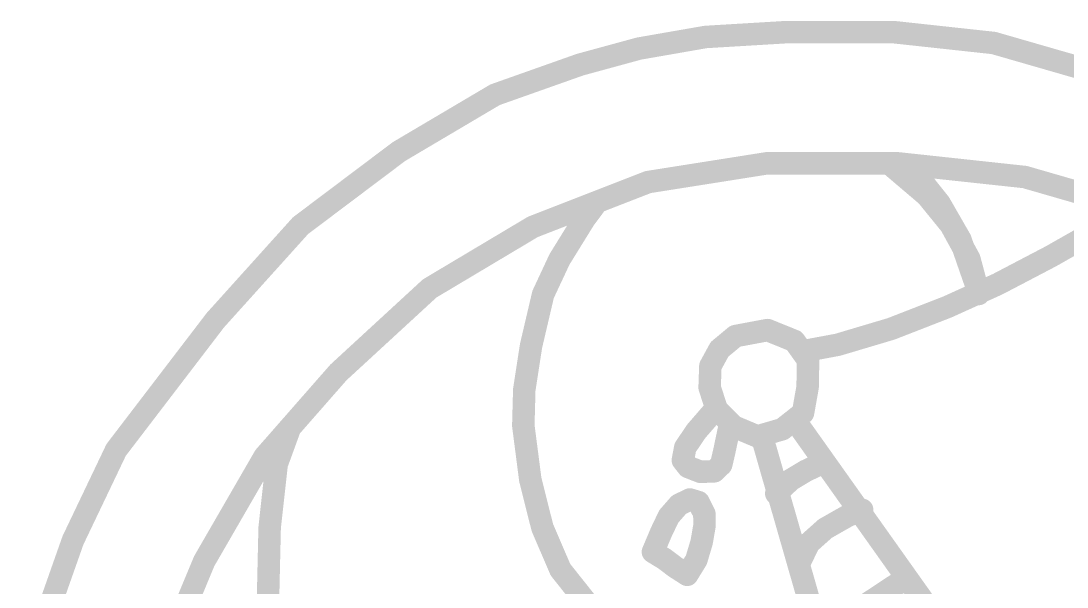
# Model space of a CAD drawing. Extents: x 28 to 177, y 60 to 80.
# Drawn here: x 101.998 to 105.544, y 66.26 to 68.178 of the extents above; entities that cross this region are included whole.
import ezdxf

# ---------------------------------------------------------------- set-up
doc = ezdxf.new("R2010")
doc.units = 0
doc.header["$MEASUREMENT"] = 0
doc.layers.add('MECHANICAL4', color=56, linetype='CONTINUOUS')

msp = doc.modelspace()

# ---------------------------------------------------------------- linework, layer by layer
at = {"layer": 'MECHANICAL4', "const_width": 0.0762}
for points in [[(104.09395, 68.083994), (104.31893, 68.123123)], [(104.31893, 68.123123), (104.590545, 68.139417)], [(104.590545, 68.139417), (104.95788, 68.139417)], [(104.95788, 68.139417), (105.295763, 68.102739)], [(105.295763, 68.102739), (105.759644, 67.969046)], [(103.893506, 68.029371), (104.09395, 68.083994)], [(103.605533, 67.927466), (103.893506, 68.029371)], [(103.279918, 67.735074), (103.605533, 67.927466)], [(102.946124, 67.483982), (103.279918, 67.735074)], [(104.124214, 67.631544), (104.526728, 67.695133)], [(104.526728, 67.695133), (104.970148, 67.695133)], [(104.940697, 67.695133), (105.069145, 67.585887)], [(104.970148, 67.695133), (105.4013, 67.648663)], [(103.733968, 67.479906), (104.124214, 67.631544)], [(105.033966, 67.657629), (105.112502, 67.558989)], [(105.4013, 67.648663), (105.762908, 67.544307)], [(105.069145, 67.585887), (105.150145, 67.486433)], [(105.112502, 67.558989), (105.18286, 67.4367)], [(103.908238, 67.506004), (103.940966, 67.550022)], [(102.657326, 67.163612), (102.946124, 67.483982)], [(103.823973, 67.36986), (103.908238, 67.506004)], [(105.150145, 67.486433), (105.213137, 67.371486)], [(103.383817, 67.271219), (103.733968, 67.479906)], [(105.488842, 67.379639), (105.625468, 67.457084)], [(105.18286, 67.4367), (105.244227, 67.259802)], [(105.30967, 67.285888), (105.488842, 67.379639)], [(103.768334, 67.250836), (103.823973, 67.36986)], [(105.213137, 67.371486), (105.24504, 67.252461)], [(103.074572, 66.986701), (103.383817, 67.271219)], [(105.13869, 67.208443), (105.30967, 67.285888)], [(103.727428, 67.076376), (103.768334, 67.250836)], [(104.948063, 67.134262), (105.13869, 67.208443)], [(102.321081, 66.724205), (102.657326, 67.163612)], [(104.420378, 67.109802), (104.529191, 67.130186)], [(104.529191, 67.130186), (104.619996, 67.093495)], [(104.767266, 67.080453), (104.948063, 67.134262)], [(104.366377, 67.064971), (104.420378, 67.109802)], [(104.619996, 67.093495), (104.666631, 67.028281)], [(103.704517, 66.928014), (103.727428, 67.076376)], [(104.335288, 67.007897), (104.366377, 67.064971)], [(104.653537, 67.059256), (104.767266, 67.080453)], [(104.664993, 66.936981), (104.666631, 67.028281)], [(102.824229, 66.701383), (103.074572, 66.986701)], [(104.332837, 66.935342), (104.335288, 67.007897)], [(103.701253, 66.806539), (103.704517, 66.928014)], [(104.332837, 66.935342), (104.357386, 66.860349)], [(104.649448, 66.849744), (104.664993, 66.936981)], [(104.287841, 66.787794), (104.349194, 66.858711)], [(104.357386, 66.860349), (104.415476, 66.803288)], [(104.57909, 66.794309), (104.649448, 66.849744)], [(104.390927, 66.759257), (104.401556, 66.80899)], [(104.629001, 66.814692), (105.497846, 65.591873)], [(102.865136, 66.675297), (102.908494, 66.794309)], [(103.701253, 66.806539), (103.724977, 66.623113)], [(104.250211, 66.732358), (104.287841, 66.787794)], [(104.415476, 66.803288), (104.494825, 66.769861)], [(104.494825, 66.769861), (104.57909, 66.794309)], [(104.382748, 66.720128), (104.390927, 66.759257)], [(104.512008, 66.762521), (105.0806, 64.783988)], [(102.174637, 66.41769), (102.321081, 66.724205)], [(104.242032, 66.689153), (104.250211, 66.732358)], [(104.372105, 66.674472), (104.382748, 66.720128)], [(102.619696, 66.347574), (102.824229, 66.701383)], [(102.8414, 66.460896), (102.865136, 66.675297)], [(104.242032, 66.689153), (104.260028, 66.666331)], [(104.260028, 66.666331), (104.301747, 66.650024)], [(104.348382, 66.65165), (104.372105, 66.674472)], [(104.657627, 66.652463), (104.715716, 66.680999)], [(104.301747, 66.650024), (104.348382, 66.65165)], [(104.608541, 66.623113), (104.657627, 66.652463)], [(103.724977, 66.623113), (103.765883, 66.460896)], [(104.558643, 66.576656), (104.608541, 66.623113)], [(104.194572, 66.499212), (104.228938, 66.53834)], [(104.228938, 66.53834), (104.265755, 66.556273)], [(104.265755, 66.556273), (104.295207, 66.547307)], [(104.295207, 66.547307), (104.314841, 66.508178)], [(104.16921, 66.446215), (104.194572, 66.499212)], [(104.314841, 66.508178), (104.315654, 66.469049)], [(104.724721, 66.457632), (104.800806, 66.500837)], [(104.800806, 66.500837), (104.849892, 66.521221)], [(102.835672, 66.210617), (102.8414, 66.460896)], [(103.765883, 66.460896), (103.827237, 66.318224)], [(104.305837, 66.411975), (104.315654, 66.469049)], [(104.669082, 66.407899), (104.724721, 66.457632)], [(104.140584, 66.378562), (104.16921, 66.446215)], [(102.036372, 66.025565), (102.174637, 66.41769)], [(104.287841, 66.35165), (104.305837, 66.411975)], [(104.63718, 66.341059), (104.669082, 66.407899)], [(102.491248, 66.039421), (102.619696, 66.347574)], [(104.140584, 66.378562), (104.180665, 66.354101)], [(104.180665, 66.354101), (104.215032, 66.328016)], [(104.256751, 66.301104), (104.287841, 66.35165)], [(103.827237, 66.318224), (103.914778, 66.208178)], [(104.215032, 66.328016), (104.256751, 66.301104)], [(104.95788, 66.262788), (104.998787, 66.288874)], [(104.870339, 66.204915), (104.95788, 66.262788)]]:
    msp.add_lwpolyline(points, dxfattribs=at)
at = {"layer": 'MECHANICAL4'}
for points, const_width in [([(104.29988, 68.123123, 1), (104.33798, 68.123123, 1)], 0.0381), ([(104.29988, 68.123123, 1), (104.33798, 68.123123, 1)], 0.0381), ([(104.29988, 68.123123, 1), (104.33798, 68.123123, 1)], 0.0381), ([(104.29988, 68.123123, 1), (104.33798, 68.123123, 1)], 0.0381), ([(104.571495, 68.139417, 1), (104.609595, 68.139417, 1)], 0.0381), ([(104.571495, 68.139417, 1), (104.609595, 68.139417, 1)], 0.0381), ([(104.571495, 68.139417, 1), (104.609595, 68.139417, 1)], 0.0381), ([(104.571495, 68.139417, 1), (104.609595, 68.139417, 1)], 0.0381), ([(104.93883, 68.139417, 1), (104.97693, 68.139417, 1)], 0.0381), ([(104.93883, 68.139417, 1), (104.97693, 68.139417, 1)], 0.0381), ([(104.93883, 68.139417, 1), (104.97693, 68.139417, 1)], 0.0381), ([(104.93883, 68.139417, 1), (104.97693, 68.139417, 1)], 0.0381), ([(105.276713, 68.102739, 1), (105.314813, 68.102739, 1)], 0.0381), ([(105.276713, 68.102739, 1), (105.314813, 68.102739, 1)], 0.0381), ([(105.276713, 68.102739, 1), (105.314813, 68.102739, 1)], 0.0381), ([(105.276713, 68.102739, 1), (105.314813, 68.102739, 1)], 0.0381), ([(104.074897, 68.083986, 1), (104.113002, 68.083986, 1)], 0.038108), ([(104.074897, 68.083986, 1), (104.113002, 68.083986, 1)], 0.038108), ([(104.0749, 68.083994, 1), (104.113, 68.083994, 1)], 0.0381), ([(104.0749, 68.083994, 1), (104.113, 68.083994, 1)], 0.0381), ([(103.874456, 68.029371, 1), (103.912556, 68.029371, 1)], 0.0381), ([(103.874456, 68.029371, 1), (103.912556, 68.029371, 1)], 0.0381), ([(103.874456, 68.029371, 1), (103.912556, 68.029371, 1)], 0.0381), ([(103.874456, 68.029371, 1), (103.912556, 68.029371, 1)], 0.0381), ([(103.586483, 67.927466, 1), (103.624583, 67.927466, 1)], 0.0381), ([(103.586483, 67.927466, 1), (103.624583, 67.927466, 1)], 0.0381), ([(103.586483, 67.927466, 1), (103.624583, 67.927466, 1)], 0.0381), ([(103.586483, 67.927466, 1), (103.624583, 67.927466, 1)], 0.0381), ([(103.260868, 67.735074, 1), (103.298968, 67.735074, 1)], 0.0381), ([(103.260868, 67.735074, 1), (103.298968, 67.735074, 1)], 0.0381), ([(103.260868, 67.735074, 1), (103.298968, 67.735074, 1)], 0.0381), ([(103.260868, 67.735074, 1), (103.298968, 67.735074, 1)], 0.0381), ([(104.507678, 67.695133, 1), (104.545778, 67.695133, 1)], 0.0381), ([(104.507678, 67.695133, 1), (104.545778, 67.695133, 1)], 0.0381), ([(104.507678, 67.695133, 1), (104.545778, 67.695133, 1)], 0.0381), ([(104.507678, 67.695133, 1), (104.545778, 67.695133, 1)], 0.0381), ([(104.921647, 67.695133, 1), (104.959747, 67.695133, 1)], 0.0381), ([(104.921647, 67.695133, 1), (104.959747, 67.695133, 1)], 0.0381), ([(104.951098, 67.695133, 1), (104.989198, 67.695133, 1)], 0.0381), ([(104.951098, 67.695133, 1), (104.989198, 67.695133, 1)], 0.0381), ([(104.951098, 67.695133, 1), (104.989198, 67.695133, 1)], 0.0381), ([(104.951098, 67.695133, 1), (104.989198, 67.695133, 1)], 0.0381), ([(104.105164, 67.631544, 1), (104.143264, 67.631544, 1)], 0.0381), ([(104.105164, 67.631544, 1), (104.143264, 67.631544, 1)], 0.0381), ([(104.105164, 67.631544, 1), (104.143264, 67.631544, 1)], 0.0381), ([(104.105164, 67.631544, 1), (104.143264, 67.631544, 1)], 0.0381), ([(105.014916, 67.657629, 1), (105.053016, 67.657629, 1)], 0.0381), ([(105.014916, 67.657629, 1), (105.053016, 67.657629, 1)], 0.0381), ([(105.38225, 67.648663, 1), (105.42035, 67.648663, 1)], 0.0381), ([(105.38225, 67.648663, 1), (105.42035, 67.648663, 1)], 0.0381), ([(105.38225, 67.648663, 1), (105.42035, 67.648663, 1)], 0.0381), ([(105.38225, 67.648663, 1), (105.42035, 67.648663, 1)], 0.0381), ([(105.050095, 67.585887, 1), (105.088195, 67.585887, 1)], 0.0381), ([(105.050095, 67.585887, 1), (105.088195, 67.585887, 1)], 0.0381), ([(105.050095, 67.585887, 1), (105.088195, 67.585887, 1)], 0.0381), ([(105.050095, 67.585887, 1), (105.088195, 67.585887, 1)], 0.0381), ([(105.093452, 67.558989, 1), (105.131552, 67.558989, 1)], 0.0381), ([(105.093452, 67.558989, 1), (105.131552, 67.558989, 1)], 0.0381), ([(105.093452, 67.558989, 1), (105.131552, 67.558989, 1)], 0.0381), ([(105.093452, 67.558989, 1), (105.131552, 67.558989, 1)], 0.0381), ([(103.921916, 67.550022, 1), (103.960016, 67.550022, 1)], 0.0381), ([(103.921916, 67.550022, 1), (103.960016, 67.550022, 1)], 0.0381), ([(102.927074, 67.483995, 1), (102.965174, 67.483995, 1)], 0.0381), ([(102.927074, 67.483995, 1), (102.965174, 67.483995, 1)], 0.0381), ([(102.927074, 67.483982, 1), (102.965174, 67.483982, 1)], 0.0381), ([(102.927074, 67.483982, 1), (102.965174, 67.483982, 1)], 0.0381), ([(103.889188, 67.506004, 1), (103.927288, 67.506004, 1)], 0.0381), ([(103.889188, 67.506004, 1), (103.927288, 67.506004, 1)], 0.0381), ([(103.889188, 67.506004, 1), (103.927288, 67.506004, 1)], 0.0381), ([(103.889188, 67.506004, 1), (103.927288, 67.506004, 1)], 0.0381), ([(105.131095, 67.486433, 1), (105.169195, 67.486433, 1)], 0.0381), ([(105.131095, 67.486433, 1), (105.169195, 67.486433, 1)], 0.0381), ([(105.131095, 67.486433, 1), (105.169195, 67.486433, 1)], 0.0381), ([(105.131095, 67.486433, 1), (105.169195, 67.486433, 1)], 0.0381), ([(103.714918, 67.479906, 1), (103.753018, 67.479906, 1)], 0.0381), ([(103.714918, 67.479906, 1), (103.753018, 67.479906, 1)], 0.0381), ([(103.714923, 67.479911, 1), (103.753013, 67.479911, 1)], 0.038092), ([(103.714923, 67.479911, 1), (103.753013, 67.479911, 1)], 0.038092), ([(105.16381, 67.4367, 1), (105.20191, 67.4367, 1)], 0.0381), ([(105.16381, 67.4367, 1), (105.20191, 67.4367, 1)], 0.0381), ([(105.16381, 67.4367, 1), (105.20191, 67.4367, 1)], 0.0381), ([(105.16381, 67.4367, 1), (105.20191, 67.4367, 1)], 0.0381), ([(105.469792, 67.379639, 1), (105.507892, 67.379639, 1)], 0.0381), ([(105.469792, 67.379639, 1), (105.507892, 67.379639, 1)], 0.0381), ([(105.469792, 67.379639, 1), (105.507892, 67.379639, 1)], 0.0381), ([(105.469792, 67.379639, 1), (105.507892, 67.379639, 1)], 0.0381), ([(103.804923, 67.36986, 1), (103.843023, 67.36986, 1)], 0.0381), ([(103.804923, 67.36986, 1), (103.843023, 67.36986, 1)], 0.0381), ([(103.804923, 67.36986, 1), (103.843023, 67.36986, 1)], 0.0381), ([(103.804923, 67.36986, 1), (103.843023, 67.36986, 1)], 0.0381), ([(105.194087, 67.371486, 1), (105.232187, 67.371486, 1)], 0.0381), ([(105.194087, 67.371486, 1), (105.232187, 67.371486, 1)], 0.0381), ([(105.194087, 67.371486, 1), (105.232187, 67.371486, 1)], 0.0381), ([(105.194087, 67.371486, 1), (105.232187, 67.371486, 1)], 0.0381), ([(103.364767, 67.271219, 1), (103.402867, 67.271219, 1)], 0.0381), ([(103.364767, 67.271219, 1), (103.402867, 67.271219, 1)], 0.0381), ([(103.364767, 67.271219, 1), (103.402867, 67.271219, 1)], 0.0381), ([(103.364767, 67.271219, 1), (103.402867, 67.271219, 1)], 0.0381), ([(105.29062, 67.285888, 1), (105.32872, 67.285888, 1)], 0.0381), ([(105.29062, 67.285888, 1), (105.32872, 67.285888, 1)], 0.0381), ([(105.29062, 67.285888, 1), (105.32872, 67.285888, 1)], 0.0381), ([(105.29062, 67.285888, 1), (105.32872, 67.285888, 1)], 0.0381), ([(103.749284, 67.250836, 1), (103.787384, 67.250836, 1)], 0.0381), ([(103.749284, 67.250836, 1), (103.787384, 67.250836, 1)], 0.0381), ([(103.749284, 67.250836, 1), (103.787384, 67.250836, 1)], 0.0381), ([(103.749284, 67.250836, 1), (103.787384, 67.250836, 1)], 0.0381), ([(105.225177, 67.259802, 1), (105.263277, 67.259802, 1)], 0.0381), ([(105.225177, 67.259802, 1), (105.263277, 67.259802, 1)], 0.0381), ([(105.22599, 67.252461, 1), (105.26409, 67.252461, 1)], 0.0381), ([(105.22599, 67.252461, 1), (105.26409, 67.252461, 1)], 0.0381), ([(105.11964, 67.208443, 1), (105.15774, 67.208443, 1)], 0.0381), ([(105.11964, 67.208443, 1), (105.15774, 67.208443, 1)], 0.0381), ([(105.11964, 67.208443, 1), (105.15774, 67.208443, 1)], 0.0381), ([(105.11964, 67.208443, 1), (105.15774, 67.208443, 1)], 0.0381), ([(102.638276, 67.163612, 1), (102.676376, 67.163612, 1)], 0.0381), ([(102.638276, 67.163612, 1), (102.676376, 67.163612, 1)], 0.0381), ([(102.638276, 67.163612, 1), (102.676376, 67.163612, 1)], 0.0381), ([(102.638276, 67.163612, 1), (102.676376, 67.163612, 1)], 0.0381), ([(104.510141, 67.130186, 1), (104.548241, 67.130186, 1)], 0.0381), ([(104.510141, 67.130186, 1), (104.548241, 67.130186, 1)], 0.0381), ([(104.510141, 67.130186, 1), (104.548241, 67.130186, 1)], 0.0381), ([(104.510141, 67.130186, 1), (104.548241, 67.130186, 1)], 0.0381), ([(104.929013, 67.134262, 1), (104.967113, 67.134262, 1)], 0.0381), ([(104.929013, 67.134262, 1), (104.967113, 67.134262, 1)], 0.0381), ([(104.929013, 67.134262, 1), (104.967113, 67.134262, 1)], 0.0381), ([(104.929013, 67.134262, 1), (104.967113, 67.134262, 1)], 0.0381), ([(104.401328, 67.109802, 1), (104.439428, 67.109802, 1)], 0.0381), ([(104.401328, 67.109802, 1), (104.439428, 67.109802, 1)], 0.0381), ([(104.401328, 67.109802, 1), (104.439428, 67.109802, 1)], 0.0381), ([(104.401328, 67.109802, 1), (104.439428, 67.109802, 1)], 0.0381), ([(104.600946, 67.093495, 1), (104.639046, 67.093495, 1)], 0.0381), ([(104.600946, 67.093495, 1), (104.639046, 67.093495, 1)], 0.0381), ([(104.600946, 67.093495, 1), (104.639046, 67.093495, 1)], 0.0381), ([(104.600946, 67.093495, 1), (104.639046, 67.093495, 1)], 0.0381), ([(103.708378, 67.076376, 1), (103.746478, 67.076376, 1)], 0.0381), ([(103.708378, 67.076376, 1), (103.746478, 67.076376, 1)], 0.0381), ([(103.708378, 67.076376, 1), (103.746478, 67.076376, 1)], 0.0381), ([(103.708378, 67.076376, 1), (103.746478, 67.076376, 1)], 0.0381), ([(104.347327, 67.064971, 1), (104.385427, 67.064971, 1)], 0.0381), ([(104.347327, 67.064971, 1), (104.385427, 67.064971, 1)], 0.0381), ([(104.347327, 67.064971, 1), (104.385427, 67.064971, 1)], 0.0381), ([(104.347327, 67.064971, 1), (104.385427, 67.064971, 1)], 0.0381), ([(104.634487, 67.059256, 1), (104.672587, 67.059256, 1)], 0.0381), ([(104.634487, 67.059256, 1), (104.672587, 67.059256, 1)], 0.0381), ([(104.748216, 67.080453, 1), (104.786316, 67.080453, 1)], 0.0381), ([(104.748216, 67.080453, 1), (104.786316, 67.080453, 1)], 0.0381), ([(104.748216, 67.080453, 1), (104.786316, 67.080453, 1)], 0.0381), ([(104.748216, 67.080453, 1), (104.786316, 67.080453, 1)], 0.0381), ([(104.647581, 67.028281, 1), (104.685681, 67.028281, 1)], 0.0381), ([(104.647581, 67.028281, 1), (104.685681, 67.028281, 1)], 0.0381), ([(104.647581, 67.028281, 1), (104.685681, 67.028281, 1)], 0.0381), ([(104.647581, 67.028281, 1), (104.685681, 67.028281, 1)], 0.0381), ([(103.055522, 66.986701, 1), (103.093622, 66.986701, 1)], 0.0381), ([(103.055522, 66.986701, 1), (103.093622, 66.986701, 1)], 0.0381), ([(103.055522, 66.986701, 1), (103.093622, 66.986701, 1)], 0.0381), ([(103.055522, 66.986701, 1), (103.093622, 66.986701, 1)], 0.0381), ([(104.316238, 67.007897, 1), (104.354338, 67.007897, 1)], 0.0381), ([(104.316238, 67.007897, 1), (104.354338, 67.007897, 1)], 0.0381), ([(104.316238, 67.007897, 1), (104.354338, 67.007897, 1)], 0.0381), ([(104.316238, 67.007897, 1), (104.354338, 67.007897, 1)], 0.0381), ([(103.685467, 66.928014, 1), (103.723567, 66.928014, 1)], 0.0381), ([(103.685467, 66.928014, 1), (103.723567, 66.928014, 1)], 0.0381), ([(103.685467, 66.928014, 1), (103.723567, 66.928014, 1)], 0.0381), ([(103.685467, 66.928014, 1), (103.723567, 66.928014, 1)], 0.0381), ([(104.313787, 66.935342, 1), (104.351887, 66.935342, 1)], 0.0381), ([(104.313787, 66.935342, 1), (104.351887, 66.935342, 1)], 0.0381), ([(104.313787, 66.935342, 1), (104.351887, 66.935342, 1)], 0.0381), ([(104.313787, 66.935342, 1), (104.351887, 66.935342, 1)], 0.0381), ([(104.645943, 66.936981, 1), (104.684043, 66.936981, 1)], 0.0381), ([(104.645943, 66.936981, 1), (104.684043, 66.936981, 1)], 0.0381), ([(104.645943, 66.936981, 1), (104.684043, 66.936981, 1)], 0.0381), ([(104.645943, 66.936981, 1), (104.684043, 66.936981, 1)], 0.0381), ([(104.330144, 66.858723, 1), (104.368244, 66.858723, 1)], 0.0381), ([(104.330144, 66.858711, 1), (104.368244, 66.858711, 1)], 0.0381), ([(104.338336, 66.860349, 1), (104.376436, 66.860349, 1)], 0.0381), ([(104.338336, 66.860349, 1), (104.376436, 66.860349, 1)], 0.0381), ([(104.338336, 66.860349, 1), (104.376436, 66.860349, 1)], 0.0381), ([(104.338336, 66.860349, 1), (104.376436, 66.860349, 1)], 0.0381), ([(104.630398, 66.849744, 1), (104.668498, 66.849744, 1)], 0.0381), ([(104.630398, 66.849744, 1), (104.668498, 66.849744, 1)], 0.0381), ([(104.630398, 66.849744, 1), (104.668498, 66.849744, 1)], 0.0381), ([(104.630398, 66.849744, 1), (104.668498, 66.849744, 1)], 0.0381), ([(104.382506, 66.80899, 1), (104.420606, 66.80899, 1)], 0.0381), ([(104.382506, 66.80899, 1), (104.420606, 66.80899, 1)], 0.0381), ([(104.609951, 66.814692, 1), (104.648051, 66.814692, 1)], 0.0381), ([(104.609951, 66.814692, 1), (104.648051, 66.814692, 1)], 0.0381), ([(102.889444, 66.794309, 1), (102.927544, 66.794309, 1)], 0.0381), ([(102.889449, 66.794314, 1), (102.927539, 66.794314, 1)], 0.038092), ([(103.682203, 66.806539, 1), (103.720303, 66.806539, 1)], 0.0381), ([(103.682203, 66.806539, 1), (103.720303, 66.806539, 1)], 0.0381), ([(103.682203, 66.806539, 1), (103.720303, 66.806539, 1)], 0.0381), ([(103.682203, 66.806539, 1), (103.720303, 66.806539, 1)], 0.0381), ([(104.268791, 66.787794, 1), (104.306891, 66.787794, 1)], 0.0381), ([(104.268791, 66.787794, 1), (104.306891, 66.787794, 1)], 0.0381), ([(104.268791, 66.787794, 1), (104.306891, 66.787794, 1)], 0.0381), ([(104.268791, 66.787794, 1), (104.306891, 66.787794, 1)], 0.0381), ([(104.396426, 66.803288, 1), (104.434526, 66.803288, 1)], 0.0381), ([(104.396426, 66.803288, 1), (104.434526, 66.803288, 1)], 0.0381), ([(104.396426, 66.803288, 1), (104.434526, 66.803288, 1)], 0.0381), ([(104.396426, 66.803288, 1), (104.434526, 66.803288, 1)], 0.0381), ([(104.56004, 66.794309, 1), (104.59814, 66.794309, 1)], 0.0381), ([(104.56004, 66.794309, 1), (104.59814, 66.794309, 1)], 0.0381), ([(104.560045, 66.794314, 1), (104.598135, 66.794314, 1)], 0.038092), ([(104.560045, 66.794314, 1), (104.598135, 66.794314, 1)], 0.038092), ([(104.371877, 66.759257, 1), (104.409977, 66.759257, 1)], 0.0381), ([(104.371877, 66.759257, 1), (104.409977, 66.759257, 1)], 0.0381), ([(104.371877, 66.759257, 1), (104.409977, 66.759257, 1)], 0.0381), ([(104.371877, 66.759257, 1), (104.409977, 66.759257, 1)], 0.0381), ([(104.475775, 66.769861, 1), (104.513875, 66.769861, 1)], 0.0381), ([(104.475775, 66.769861, 1), (104.513875, 66.769861, 1)], 0.0381), ([(104.475775, 66.769861, 1), (104.513875, 66.769861, 1)], 0.0381), ([(104.475775, 66.769861, 1), (104.513875, 66.769861, 1)], 0.0381), ([(104.492958, 66.762521, 1), (104.531058, 66.762521, 1)], 0.0381), ([(104.492958, 66.762521, 1), (104.531058, 66.762521, 1)], 0.0381), ([(102.302031, 66.724205, 1), (102.340131, 66.724205, 1)], 0.0381), ([(102.302031, 66.724205, 1), (102.340131, 66.724205, 1)], 0.0381), ([(102.302031, 66.724205, 1), (102.340131, 66.724205, 1)], 0.0381), ([(102.302031, 66.724205, 1), (102.340131, 66.724205, 1)], 0.0381), ([(104.231161, 66.732358, 1), (104.269261, 66.732358, 1)], 0.0381), ([(104.231161, 66.732358, 1), (104.269261, 66.732358, 1)], 0.0381), ([(104.231161, 66.732358, 1), (104.269261, 66.732358, 1)], 0.0381), ([(104.231161, 66.732358, 1), (104.269261, 66.732358, 1)], 0.0381), ([(104.363698, 66.720128, 1), (104.401798, 66.720128, 1)], 0.0381), ([(104.363698, 66.720128, 1), (104.401798, 66.720128, 1)], 0.0381), ([(104.363698, 66.720128, 1), (104.401798, 66.720128, 1)], 0.0381), ([(104.363698, 66.720128, 1), (104.401798, 66.720128, 1)], 0.0381), ([(102.805179, 66.701383, 1), (102.843279, 66.701383, 1)], 0.0381), ([(102.805179, 66.701383, 1), (102.843279, 66.701383, 1)], 0.0381), ([(102.805179, 66.701383, 1), (102.843279, 66.701383, 1)], 0.0381), ([(102.805179, 66.701383, 1), (102.843279, 66.701383, 1)], 0.0381), ([(102.846086, 66.675297, 1), (102.884186, 66.675297, 1)], 0.0381), ([(102.846086, 66.675297, 1), (102.884186, 66.675297, 1)], 0.0381), ([(102.846086, 66.675297, 1), (102.884186, 66.675297, 1)], 0.0381), ([(102.846086, 66.675297, 1), (102.884186, 66.675297, 1)], 0.0381), ([(104.222982, 66.689153, 1), (104.261082, 66.689153, 1)], 0.0381), ([(104.222982, 66.689153, 1), (104.261082, 66.689153, 1)], 0.0381), ([(104.222982, 66.689153, 1), (104.261082, 66.689153, 1)], 0.0381), ([(104.222982, 66.689153, 1), (104.261082, 66.689153, 1)], 0.0381), ([(104.240978, 66.666331, 1), (104.279078, 66.666331, 1)], 0.0381), ([(104.240978, 66.666331, 1), (104.279078, 66.666331, 1)], 0.0381), ([(104.240978, 66.666331, 1), (104.279078, 66.666331, 1)], 0.0381), ([(104.240978, 66.666331, 1), (104.279078, 66.666331, 1)], 0.0381), ([(104.353055, 66.674472, 1), (104.391155, 66.674472, 1)], 0.0381), ([(104.353055, 66.674472, 1), (104.391155, 66.674472, 1)], 0.0381), ([(104.35306, 66.674477, 1), (104.39115, 66.674477, 1)], 0.038092), ([(104.35306, 66.674477, 1), (104.39115, 66.674477, 1)], 0.038092), ([(104.696666, 66.680999, 1), (104.734766, 66.680999, 1)], 0.0381), ([(104.696666, 66.680999, 1), (104.734766, 66.680999, 1)], 0.0381), ([(104.282697, 66.650024, 1), (104.320797, 66.650024, 1)], 0.0381), ([(104.282697, 66.650024, 1), (104.320797, 66.650024, 1)], 0.0381), ([(104.282697, 66.650024, 1), (104.320797, 66.650024, 1)], 0.0381), ([(104.282697, 66.650024, 1), (104.320797, 66.650024, 1)], 0.0381), ([(104.329332, 66.65165, 1), (104.367432, 66.65165, 1)], 0.0381), ([(104.329332, 66.65165, 1), (104.367432, 66.65165, 1)], 0.0381), ([(104.329332, 66.65165, 1), (104.367432, 66.65165, 1)], 0.0381), ([(104.329332, 66.65165, 1), (104.367432, 66.65165, 1)], 0.0381), ([(104.638577, 66.652463, 1), (104.676677, 66.652463, 1)], 0.0381), ([(104.638577, 66.652463, 1), (104.676677, 66.652463, 1)], 0.0381), ([(104.638577, 66.652463, 1), (104.676677, 66.652463, 1)], 0.0381), ([(104.638577, 66.652463, 1), (104.676677, 66.652463, 1)], 0.0381), ([(103.705924, 66.62312, 1), (103.744029, 66.62312, 1)], 0.038105), ([(103.705924, 66.62312, 1), (103.744029, 66.62312, 1)], 0.038105), ([(103.705927, 66.623113, 1), (103.744027, 66.623113, 1)], 0.0381), ([(103.705927, 66.623113, 1), (103.744027, 66.623113, 1)], 0.0381), ([(104.589489, 66.62312, 1), (104.627594, 66.62312, 1)], 0.038105), ([(104.589489, 66.62312, 1), (104.627594, 66.62312, 1)], 0.038105), ([(104.589491, 66.623113, 1), (104.627591, 66.623113, 1)], 0.0381), ([(104.589491, 66.623113, 1), (104.627591, 66.623113, 1)], 0.0381), ([(104.539593, 66.576656, 1), (104.577693, 66.576656, 1)], 0.0381), ([(104.539593, 66.576656, 1), (104.577693, 66.576656, 1)], 0.0381), ([(104.209888, 66.53834, 1), (104.247988, 66.53834, 1)], 0.0381), ([(104.209888, 66.53834, 1), (104.247988, 66.53834, 1)], 0.0381), ([(104.209888, 66.53834, 1), (104.247988, 66.53834, 1)], 0.0381), ([(104.209888, 66.53834, 1), (104.247988, 66.53834, 1)], 0.0381), ([(104.246705, 66.556273, 1), (104.284805, 66.556273, 1)], 0.0381), ([(104.246705, 66.556273, 1), (104.284805, 66.556273, 1)], 0.0381), ([(104.246705, 66.556273, 1), (104.284805, 66.556273, 1)], 0.0381), ([(104.246705, 66.556273, 1), (104.284805, 66.556273, 1)], 0.0381), ([(104.276157, 66.547307, 1), (104.314257, 66.547307, 1)], 0.0381), ([(104.276157, 66.547307, 1), (104.314257, 66.547307, 1)], 0.0381), ([(104.276157, 66.547307, 1), (104.314257, 66.547307, 1)], 0.0381), ([(104.276157, 66.547307, 1), (104.314257, 66.547307, 1)], 0.0381), ([(104.175522, 66.499212, 1), (104.213622, 66.499212, 1)], 0.0381), ([(104.175522, 66.499212, 1), (104.213622, 66.499212, 1)], 0.0381), ([(104.175522, 66.499212, 1), (104.213622, 66.499212, 1)], 0.0381), ([(104.175522, 66.499212, 1), (104.213622, 66.499212, 1)], 0.0381), ([(104.295791, 66.508178, 1), (104.333891, 66.508178, 1)], 0.0381), ([(104.295791, 66.508178, 1), (104.333891, 66.508178, 1)], 0.0381), ([(104.295791, 66.508178, 1), (104.333891, 66.508178, 1)], 0.0381), ([(104.295791, 66.508178, 1), (104.333891, 66.508178, 1)], 0.0381), ([(104.781756, 66.500837, 1), (104.819856, 66.500837, 1)], 0.0381), ([(104.781756, 66.500837, 1), (104.819856, 66.500837, 1)], 0.0381), ([(104.781756, 66.500837, 1), (104.819856, 66.500837, 1)], 0.0381), ([(104.781756, 66.500837, 1), (104.819856, 66.500837, 1)], 0.0381), ([(104.830842, 66.521221, 1), (104.868942, 66.521221, 1)], 0.0381), ([(104.830842, 66.521221, 1), (104.868942, 66.521221, 1)], 0.0381), ([(102.82235, 66.460896, 1), (102.86045, 66.460896, 1)], 0.0381), ([(102.82235, 66.460896, 1), (102.86045, 66.460896, 1)], 0.0381), ([(102.82235, 66.460896, 1), (102.86045, 66.460896, 1)], 0.0381), ([(102.82235, 66.460896, 1), (102.86045, 66.460896, 1)], 0.0381), ([(103.746833, 66.460896, 1), (103.784933, 66.460896, 1)], 0.0381), ([(103.746833, 66.460896, 1), (103.784933, 66.460896, 1)], 0.0381), ([(103.746833, 66.460896, 1), (103.784933, 66.460896, 1)], 0.0381), ([(103.746833, 66.460896, 1), (103.784933, 66.460896, 1)], 0.0381), ([(104.296604, 66.469049, 1), (104.334704, 66.469049, 1)], 0.0381), ([(104.296604, 66.469049, 1), (104.334704, 66.469049, 1)], 0.0381), ([(104.296604, 66.469049, 1), (104.334704, 66.469049, 1)], 0.0381), ([(104.296604, 66.469049, 1), (104.334704, 66.469049, 1)], 0.0381), ([(104.705671, 66.457632, 1), (104.743771, 66.457632, 1)], 0.0381), ([(104.705671, 66.457632, 1), (104.743771, 66.457632, 1)], 0.0381), ([(104.705671, 66.457632, 1), (104.743771, 66.457632, 1)], 0.0381), ([(104.705671, 66.457632, 1), (104.743771, 66.457632, 1)], 0.0381), ([(104.15016, 66.446215, 1), (104.18826, 66.446215, 1)], 0.0381), ([(104.15016, 66.446215, 1), (104.18826, 66.446215, 1)], 0.0381), ([(104.15016, 66.446215, 1), (104.18826, 66.446215, 1)], 0.0381), ([(104.15016, 66.446215, 1), (104.18826, 66.446215, 1)], 0.0381), ([(102.155587, 66.41769, 1), (102.193687, 66.41769, 1)], 0.0381), ([(102.155587, 66.41769, 1), (102.193687, 66.41769, 1)], 0.0381), ([(102.155587, 66.41769, 1), (102.193687, 66.41769, 1)], 0.0381), ([(102.155587, 66.41769, 1), (102.193687, 66.41769, 1)], 0.0381), ([(104.286787, 66.411975, 1), (104.324887, 66.411975, 1)], 0.0381), ([(104.286787, 66.411975, 1), (104.324887, 66.411975, 1)], 0.0381), ([(104.286787, 66.411975, 1), (104.324887, 66.411975, 1)], 0.0381), ([(104.286787, 66.411975, 1), (104.324887, 66.411975, 1)], 0.0381), ([(104.650032, 66.407899, 1), (104.688132, 66.407899, 1)], 0.0381), ([(104.650032, 66.407899, 1), (104.688132, 66.407899, 1)], 0.0381), ([(104.650032, 66.407899, 1), (104.688132, 66.407899, 1)], 0.0381), ([(104.650032, 66.407899, 1), (104.688132, 66.407899, 1)], 0.0381), ([(102.600646, 66.347574, 1), (102.638746, 66.347574, 1)], 0.0381), ([(102.600646, 66.347574, 1), (102.638746, 66.347574, 1)], 0.0381), ([(102.600646, 66.347574, 1), (102.638746, 66.347574, 1)], 0.0381), ([(102.600646, 66.347574, 1), (102.638746, 66.347574, 1)], 0.0381), ([(104.121534, 66.378562, 1), (104.159634, 66.378562, 1)], 0.0381), ([(104.121534, 66.378562, 1), (104.159634, 66.378562, 1)], 0.0381), ([(104.121539, 66.378554, 1), (104.159629, 66.378554, 1)], 0.038092), ([(104.121539, 66.378554, 1), (104.159629, 66.378554, 1)], 0.038092), ([(104.161615, 66.354101, 1), (104.199715, 66.354101, 1)], 0.0381), ([(104.161615, 66.354101, 1), (104.199715, 66.354101, 1)], 0.0381), ([(104.161615, 66.354101, 1), (104.199715, 66.354101, 1)], 0.0381), ([(104.161615, 66.354101, 1), (104.199715, 66.354101, 1)], 0.0381), ([(104.268791, 66.35165, 1), (104.306891, 66.35165, 1)], 0.0381), ([(104.268791, 66.35165, 1), (104.306891, 66.35165, 1)], 0.0381), ([(104.268791, 66.35165, 1), (104.306891, 66.35165, 1)], 0.0381), ([(104.268791, 66.35165, 1), (104.306891, 66.35165, 1)], 0.0381), ([(103.808187, 66.318224, 1), (103.846287, 66.318224, 1)], 0.0381), ([(103.808187, 66.318224, 1), (103.846287, 66.318224, 1)], 0.0381), ([(103.808187, 66.318224, 1), (103.846287, 66.318224, 1)], 0.0381), ([(103.808187, 66.318224, 1), (103.846287, 66.318224, 1)], 0.0381), ([(104.195982, 66.328016, 1), (104.234082, 66.328016, 1)], 0.0381), ([(104.195982, 66.328016, 1), (104.234082, 66.328016, 1)], 0.0381), ([(104.195982, 66.328016, 1), (104.234082, 66.328016, 1)], 0.0381), ([(104.195982, 66.328016, 1), (104.234082, 66.328016, 1)], 0.0381), ([(104.61813, 66.341059, 1), (104.65623, 66.341059, 1)], 0.0381), ([(104.61813, 66.341059, 1), (104.65623, 66.341059, 1)], 0.0381), ([(104.237701, 66.301104, 1), (104.275801, 66.301104, 1)], 0.0381), ([(104.237701, 66.301104, 1), (104.275801, 66.301104, 1)], 0.0381), ([(104.237701, 66.301104, 1), (104.275801, 66.301104, 1)], 0.0381), ([(104.237701, 66.301104, 1), (104.275801, 66.301104, 1)], 0.0381), ([(104.979737, 66.288874, 1), (105.017837, 66.288874, 1)], 0.0381), ([(104.979742, 66.288879, 1), (105.017832, 66.288879, 1)], 0.038092), ([(104.93883, 66.262788, 1), (104.97693, 66.262788, 1)], 0.0381), ([(104.93883, 66.262788, 1), (104.97693, 66.262788, 1)], 0.0381), ([(104.93883, 66.262788, 1), (104.97693, 66.262788, 1)], 0.0381), ([(104.93883, 66.262788, 1), (104.97693, 66.262788, 1)], 0.0381)]:
    msp.add_lwpolyline(points, format="xyb", close=True, dxfattribs=dict(at, const_width=const_width))

doc.saveas('drawing.dxf')
